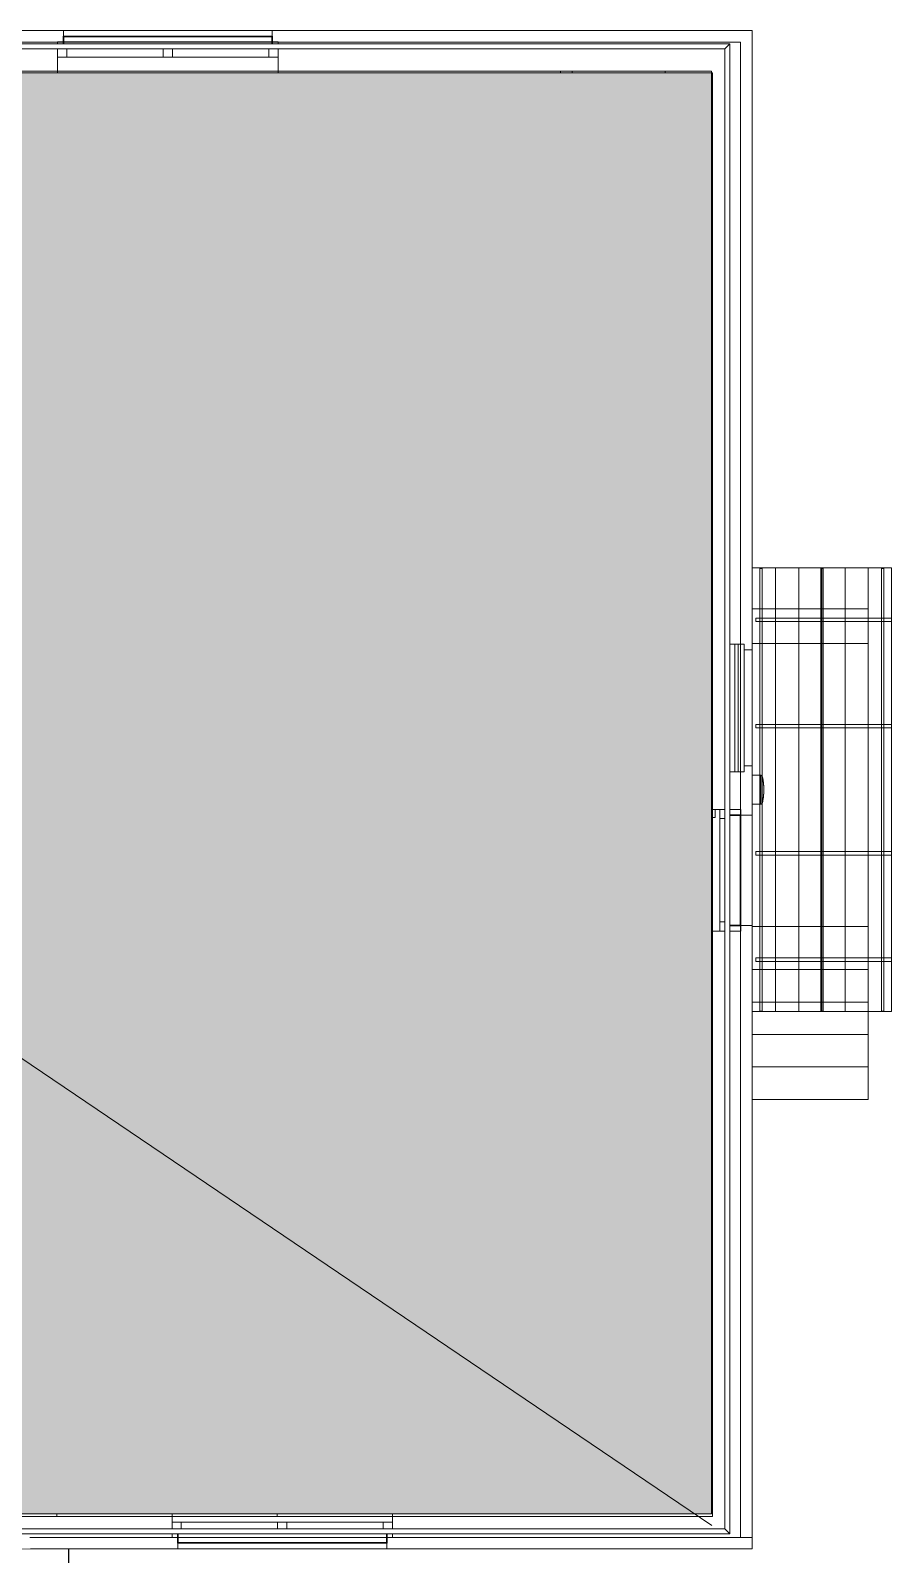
# Model space of a CAD drawing. Header units: millimetres. Extents: x 46521 to 262603, y -45352 to 20466.
# Drawn here: x 78189 to 85608, y -5275 to 7864 of the extents above; entities that cross this region are included whole.
import ezdxf

# ---------------------------------------------------------------- set-up
doc = ezdxf.new("R2010")
doc.units = ezdxf.units.MM
for name, color, linetype, lineweight in [('A-DETL-GENF', 92, 'Continuous', 13), ('A-DETL-THIN', 151, 'Continuous', 13), ('A-FLOR', 192, 'Continuous', 13), ('A-GENM', 13, 'Continuous', 13), ('A-GLAZ', 151, 'Continuous', 13), ('A-GLAZ-SILL', 1, 'Continuous', 13), ('A-ROOF', 132, 'Continuous', 13), ('A-ROOF-OTLN', 132, 'Continuous', 13), ('A-WALL', 113, 'Continuous', 13), ('E-LITE-EQPM', 33, 'Continuous', 13), ('M-EQPM', 50, 'Continuous', 13), ('Q-SPCQ', 91, 'Continuous', 13), ('S-COLS', 52, 'Continuous', 13)]:
    doc.layers.add(name, color=color, linetype=linetype, lineweight=lineweight)

# ---------------------------------------------------------------- blocks, each defined once
blk = doc.blocks.new('OKNO_2k_ - OKNO_2k_1900x1400-V3-STŘECHA NÁVRH B')
at = {"layer": 'A-GLAZ', "color": 254}
for p, q in [((-950, 126), (950, 126)), ((-900, 126), (-950, 126)), ((-950, 125), (-950, 126)), ((-950, 126), (-950, 125)), ((-950, 110), (-950, 125)), ((-950, 125), (-950, 110)), ((-950, 68), (-950, -5)), ((-950, -5), (-950, 68)), ((-900, 126), (-900, 125)), ((-900, 125), (-900, 126)), ((900, 126), (-900, 126)), ((900, 126), (-900, 126)), ((-900, 125), (-900, 110)), ((-900, 110), (-900, 125)), ((-870, -5), (-870, 68)), ((-870, 68), (-870, -5)), ((-40, -5), (-40, 68)), ((40, 68), (40, -5)), ((870, -5), (870, 68)), ((870, -5), (870, 68)), ((950, 126), (900, 126)), ((900, 125), (900, 126)), ((900, 125), (900, 126)), ((900, 110), (900, 125)), ((900, 110), (900, 125)), ((950, 126), (950, 125)), ((950, 126), (950, 125)), ((950, 125), (950, 110)), ((950, 125), (950, 110)), ((950, 68), (950, -5)), ((950, 68), (950, -5)), ((950, -5), (-950, -5)), ((-40, -5), (-870, -5)), ((-870, -5), (870, -5)), ((40, -5), (-40, -5)), ((870, -5), (40, -5))]:
    blk.add_line(p, q, dxfattribs=at)
at = {"layer": 'A-GLAZ', "color": 10}
for p, q in [((900, 126), (-900, 126)), ((-40, -5), (-40, 68)), ((40, 68), (40, -5)), ((-870, -5), (-950, -5)), ((-40, -5), (-870, -5)), ((40, -5), (-40, -5)), ((40, -5), (-40, -5)), ((40, -5), (-40, -5)), ((870, -5), (40, -5)), ((950, -5), (870, -5))]:
    blk.add_line(p, q, dxfattribs=at)
blk = doc.blocks.new('DPS_svetlo_1 - DPS_svetlo_1-1341059-STŘECHA NÁVRH B')
at = {"layer": 'E-LITE-EQPM', "color": 254}
for p, q in [((-161, 125), (-161, 115)), ((-156, 125), (-161, 125)), ((-161, 125), (-155, 125)), ((-161, 115), (-161, 50)), ((-161, 50), (89, 50)), ((-161, 50), (89, 50)), ((-152, 125), (-156, 125)), ((-155, 125), (-152, 125)), ((-141, 125), (-152, 125)), ((-152, 125), (-141, 125)), ((-133, 125), (-141, 125)), ((-141, 125), (-133, 125)), ((-116, 125), (-133, 125)), ((-133, 125), (-116, 125)), ((-105, 125), (-116, 125)), ((-116, 125), (-105, 125)), ((-83, 125), (-105, 125)), ((-105, 125), (-83, 125)), ((-72, 125), (-83, 125)), ((-83, 125), (-72, 125)), ((0, 125), (-72, 125)), ((-72, 125), (-36, 125)), ((-36, 125), (-1, 125)), ((-1, 125), (10, 125)), ((10, 125), (0, 125)), ((33, 125), (10, 125)), ((10, 125), (32, 125)), ((32, 125), (43, 125)), ((43, 125), (33, 125)), ((60, 125), (43, 125)), ((43, 125), (60, 125)), ((68, 125), (60, 125)), ((60, 125), (68, 125)), ((80, 125), (68, 125)), ((68, 125), (80, 125)), ((83, 125), (80, 125)), ((80, 125), (83, 125)), ((89, 125), (83, 125)), ((83, 125), (89, 125)), ((89, 115), (89, 125)), ((89, 50), (89, 115))]:
    blk.add_line(p, q, dxfattribs=at)
at = {"layer": 'E-LITE-EQPM', "color": 10}
for p, q in [((-36, 125), (-161, 125)), ((-161, 125), (89, 125)), ((-36, 125), (-161, 125)), ((-161, 125), (-36, 125)), ((52, 125), (-36, 125)), ((89, 125), (-36, 125)), ((-36, 125), (89, 125)), ((89, 125), (52, 125))]:
    blk.add_line(p, q, dxfattribs=at)
at = {"layer": 'E-LITE-EQPM', "color": 254}
for points, knots in [([(-161, 125), (-161, 126), (-161, 128), (-159, 131), (-156, 133), (-154, 134), (-152, 135), (-152, 135)], [0, 0, 0, 0, 0.025, 0.05, 0.075, 0.1, 0.1101766, 0.1101766, 0.1101766, 0.1101766]), ([(-152, 135), (-152, 135), (-154, 134), (-156, 133), (-159, 131), (-161, 128), (-161, 126), (-161, 125)], [0.8898234, 0.8898234, 0.8898234, 0.8898234, 0.9, 0.925, 0.95, 0.975, 1, 1, 1, 1]), ([(-152, 135), (-151, 135), (-150, 136), (-147, 137), (-144, 138), (-141, 139), (-138, 140), (-135, 141), (-131, 142), (-127, 142), (-122, 143), (-115, 144), (-109, 145), (-100, 146), (-91, 147), (-83, 148), (-79, 148), (-76, 148), (-75, 148)], [0.1101766, 0.1101766, 0.1101766, 0.1101766, 0.125, 0.15, 0.175, 0.2, 0.225, 0.25, 0.275, 0.3, 0.35, 0.4, 0.45, 0.5, 0.6, 0.65, 0.675, 0.7, 0.7, 0.7, 0.7]), ([(-75, 148), (-76, 148), (-79, 148), (-83, 148), (-91, 147), (-100, 146), (-109, 145), (-115, 144), (-122, 143), (-127, 142), (-131, 142), (-135, 141), (-138, 140), (-141, 139), (-144, 138), (-147, 137), (-150, 136), (-151, 135), (-152, 135)], [0.3, 0.3, 0.3, 0.3, 0.325, 0.35, 0.4, 0.5, 0.55, 0.6, 0.65, 0.7, 0.725, 0.75, 0.775, 0.8, 0.825, 0.85, 0.875, 0.8898234, 0.8898234, 0.8898234, 0.8898234]), ([(-75, 148), (-74, 149), (-72, 149), (-69, 149), (-68, 149), (-67, 149)], [0.7, 0.7, 0.7, 0.7, 0.725, 0.75, 0.76632563, 0.76632563, 0.76632563, 0.76632563]), ([(-67, 149), (-68, 149), (-69, 149), (-72, 149), (-74, 149), (-75, 148)], [0.23367437, 0.23367437, 0.23367437, 0.23367437, 0.25, 0.275, 0.3, 0.3, 0.3, 0.3]), ([(-67, 149), (-67, 149), (-65, 149), (-63, 149), (-59, 149), (-54, 150), (-48, 150), (-42, 150), (-38, 150), (-36, 150)], [0.7663256, 0.7663256, 0.7663256, 0.7663256, 0.775, 0.8, 0.825, 0.85, 0.9, 0.95, 1, 1, 1, 1]), ([(-36, 150), (-38, 150), (-42, 150), (-48, 150), (-54, 150), (-59, 149), (-63, 149), (-65, 149), (-67, 149), (-67, 149)], [0, 0, 0, 0, 0.05, 0.1, 0.15, 0.175, 0.2, 0.225, 0.2336744, 0.2336744, 0.2336744, 0.2336744]), ([(-24, 150), (-22, 150), (-19, 150), (-17, 150), (-17, 150)], [0.10314636, 0.10314636, 0.10314636, 0.10314636, 0.15, 0.15119351, 0.15119351, 0.15119351, 0.15119351]), ([(-17, 150), (-17, 150), (-19, 150), (-22, 150), (-24, 150)], [0.84880649, 0.84880649, 0.84880649, 0.84880649, 0.85, 0.89685364, 0.89685364, 0.89685364, 0.89685364]), ([(-17, 150), (-16, 149), (-14, 149), (-11, 149), (-10, 149)], [0.15119351, 0.15119351, 0.15119351, 0.15119351, 0.175, 0.2, 0.2, 0.2, 0.2]), ([(-10, 149), (-11, 149), (-14, 149), (-16, 149), (-17, 150)], [0.8, 0.8, 0.8, 0.8, 0.825, 0.84880649, 0.84880649, 0.84880649, 0.84880649]), ([(-10, 149), (-9, 149), (-7, 149), (-4, 149), (-1, 149), (3, 148), (6, 148), (8, 148), (9, 148)], [0.2027533, 0.2027533, 0.2027533, 0.2027533, 0.225, 0.25, 0.275, 0.3, 0.325, 0.3447699, 0.3447699, 0.3447699, 0.3447699]), ([(9, 148), (8, 148), (6, 148), (3, 148), (-1, 149), (-4, 149), (-7, 149), (-9, 149), (-10, 149)], [0.6552301, 0.6552301, 0.6552301, 0.6552301, 0.675, 0.7, 0.725, 0.75, 0.775, 0.7972467, 0.7972467, 0.7972467, 0.7972467]), ([(9, 148), (9, 148), (11, 148), (14, 148), (16, 147)], [0.34476987, 0.34476987, 0.34476987, 0.34476987, 0.35, 0.4, 0.4, 0.4, 0.4]), ([(16, 147), (14, 148), (11, 148), (9, 148), (9, 148)], [0.6, 0.6, 0.6, 0.6, 0.65, 0.65523013, 0.65523013, 0.65523013, 0.65523013]), ([(16, 147), (20, 147), (27, 146), (36, 145), (43, 144), (49, 143), (54, 142), (59, 142), (62, 141), (65, 140), (68, 139), (71, 138), (74, 137), (77, 136), (79, 135), (79, 135)], [0.4, 0.4, 0.4, 0.4, 0.5, 0.55, 0.6, 0.65, 0.7, 0.725, 0.75, 0.775, 0.8, 0.825, 0.85, 0.875, 0.8898234, 0.8898234, 0.8898234, 0.8898234]), ([(79, 135), (79, 135), (77, 136), (74, 137), (71, 138), (68, 139), (65, 140), (62, 141), (59, 142), (54, 142), (49, 143), (43, 144), (36, 145), (27, 146), (20, 147), (16, 147)], [0.1101766, 0.1101766, 0.1101766, 0.1101766, 0.125, 0.15, 0.175, 0.2, 0.225, 0.25, 0.275, 0.3, 0.35, 0.4, 0.45, 0.5, 0.6, 0.6, 0.6, 0.6]), ([(79, 135), (80, 135), (81, 134), (84, 133), (86, 131), (88, 128), (89, 126), (89, 125)], [0.8898234, 0.8898234, 0.8898234, 0.8898234, 0.9, 0.925, 0.95, 0.975, 1, 1, 1, 1]), ([(89, 125), (89, 126), (88, 128), (86, 131), (84, 133), (81, 134), (80, 135), (79, 135)], [0, 0, 0, 0, 0.025, 0.05, 0.075, 0.1, 0.1101766, 0.1101766, 0.1101766, 0.1101766])]:
    blk.add_open_spline(points, degree=3, knots=knots, dxfattribs=at)
for points in [[(-36, 150), (-35, 150), (-31, 150), (-27, 150), (-24, 150)], [(-24, 150), (-27, 150), (-31, 150), (-35, 150), (-36, 150)]]:
    blk.add_open_spline(points, degree=3, dxfattribs=at)
blk = doc.blocks.new('OKNO_2k_ - OKNO_2k_1900x1400-V44-STŘECHA NÁVRH B')
at = {"layer": 'A-GLAZ', "color": 254}
for p, q in [((-950, 126), (950, 126)), ((-900, 126), (-950, 126)), ((-950, 125), (-950, 126)), ((-950, 126), (-950, 125)), ((-950, 95), (-950, 125)), ((-950, 125), (-950, 95)), ((-950, 53), (-950, -5)), ((-950, -5), (-950, 53)), ((-900, 126), (-900, 125)), ((-900, 125), (-900, 126)), ((900, 126), (-900, 126)), ((900, 126), (-900, 126)), ((-900, 125), (-900, 95)), ((-900, 95), (-900, 125)), ((-870, -5), (-870, 53)), ((-870, 53), (-870, -5)), ((-40, -5), (-40, 53)), ((40, 53), (40, -5)), ((870, -5), (870, 53)), ((870, -5), (870, 53)), ((950, 126), (900, 126)), ((900, 125), (900, 126)), ((900, 125), (900, 126)), ((900, 95), (900, 125)), ((900, 95), (900, 125)), ((950, 126), (950, 125)), ((950, 126), (950, 125)), ((950, 125), (950, 95)), ((950, 125), (950, 95)), ((950, 53), (950, -5)), ((950, 53), (950, -5)), ((950, -5), (-950, -5)), ((-40, -5), (-870, -5)), ((-870, -5), (870, -5)), ((40, -5), (-40, -5)), ((870, -5), (40, -5))]:
    blk.add_line(p, q, dxfattribs=at)
at = {"layer": 'A-GLAZ', "color": 10}
for p, q in [((900, 126), (-900, 126)), ((-40, -5), (-40, 53)), ((40, 53), (40, -5)), ((-870, -5), (-950, -5)), ((-40, -5), (-870, -5)), ((40, -5), (-40, -5)), ((40, -5), (-40, -5)), ((40, -5), (-40, -5)), ((870, -5), (40, -5)), ((950, -5), (870, -5))]:
    blk.add_line(p, q, dxfattribs=at)
blk = doc.blocks.new('parapet s nosem_vnitní - parapet s nosem_vnitní-V45-STŘECHA NÁVRH B')
at = {"layer": 'A-GENM', "color": 254}
for p, q in [((-950, -50), (-950, 0)), ((-950, 0), (-950, -50)), ((-950, 0), (-870, 0)), ((870, 0), (950, 0)), ((950, -50), (950, 0)), ((950, 0), (950, -50)), ((-950, -72), (-950, -50))]:
    blk.add_line(p, q, dxfattribs=at)
at = {"layer": 'A-GENM', "color": 10}
for p, q in [((-950, 0), (-870, 0)), ((-870, 0), (-40, 0)), ((-870, 0), (-40, 0)), ((-40, 0), (40, 0)), ((-40, 0), (40, 0)), ((40, 0), (870, 0)), ((40, 0), (870, 0)), ((870, 0), (950, 0)), ((-950, -50), (-950, -72)), ((950, -72), (950, -50)), ((950, -50), (950, -72))]:
    blk.add_line(p, q, dxfattribs=at)
blk = doc.blocks.new('parapet_ext - parapet_ext-V46-STŘECHA NÁVRH B')
at = {"layer": 'Q-SPCQ'}
h = blk.add_hatch(dxfattribs=at)
h.set_pattern_fill('FP_24', color=11, style=0, pattern_type=2)
h.set_pattern_definition([(225, (80358.37, -5076.64), (176.7767, -176.7767), [])])
h.paths.add_polyline_path([(-900, 50), (-900, 50), (-742, 50)])
at = {"layer": 'Q-SPCQ', "color": 241, "lineweight": 25}
for p, q in [((-900, 51), (-900, 100)), ((-900, 100), (900, 100)), ((900, 100), (900, 51))]:
    blk.add_line(p, q, dxfattribs=at)
at = {"layer": 'Q-SPCQ', "color": 31, "lineweight": 25}
for p, q in [((-900, 100), (-900, 98)), ((-900, 100), (900, 100)), ((-900, 98), (-900, 51)), ((900, 98), (-900, 98)), ((-900, 98), (900, 98)), ((-900, 51), (-900, 50)), ((-900, 50), (-900, 51)), ((-900, 50), (-900, 20)), ((-900, 20), (-900, 50)), ((900, 98), (900, 100)), ((900, 51), (900, 98)), ((900, 51), (900, 50)), ((900, 50), (900, 51)), ((900, 50), (900, 20)), ((900, 20), (900, 50))]:
    blk.add_line(p, q, dxfattribs=at)
blk = doc.blocks.new('OKNO_1k - OKNO_1k_900x550-2034296-STŘECHA NÁVRH B')
at = {"layer": 'A-GLAZ', "color": 254}
for p, q in [((-525, 126), (525, 126)), ((-475, 126), (-525, 126)), ((-525, 31), (-525, 126)), ((-525, 126), (-525, 31)), ((-475, 126), (-475, 31)), ((-475, 125), (-475, 126)), ((475, 126), (-475, 126)), ((475, 126), (-475, 126)), ((-475, 31), (-475, 125)), ((525, 126), (475, 126)), ((475, 125), (475, 126)), ((475, 31), (475, 126)), ((475, 31), (475, 125)), ((525, 126), (525, 31)), ((525, 126), (525, 31)), ((-525, -11), (-525, -55)), ((-525, -55), (-525, -11)), ((525, -55), (-525, -55)), ((-445, -55), (-445, -11)), ((-445, -11), (-445, -55)), ((445, -55), (-445, -55)), ((-445, -55), (445, -55)), ((445, -55), (445, -11)), ((445, -55), (445, -11)), ((525, -11), (525, -55)), ((525, -11), (525, -55))]:
    blk.add_line(p, q, dxfattribs=at)
at = {"layer": 'A-GLAZ', "color": 10}
for p, q in [((475, 126), (-475, 126)), ((-445, -55), (-525, -55)), ((445, -55), (-445, -55)), ((525, -55), (445, -55))]:
    blk.add_line(p, q, dxfattribs=at)
blk = doc.blocks.new('parapet s nosem_vnitní - parapet s nosem_vnitní-1688577-STŘECHA NÁVRH B')
at = {"layer": 'A-GENM', "color": 254}
for p, q in [((-525, -40), (-525, 0)), ((-525, 0), (-525, -40)), ((-525, 0), (-445, 0)), ((445, 0), (525, 0)), ((525, -64), (525, 0)), ((525, 0), (525, -64)), ((-525, -64), (-525, -40)), ((525, -64), (525, -70))]:
    blk.add_line(p, q, dxfattribs=at)
at = {"layer": 'A-GENM', "color": 10}
for p, q in [((-525, 0), (-445, 0)), ((-445, 0), (445, 0)), ((-445, 0), (445, 0)), ((445, 0), (525, 0)), ((-525, -40), (-525, -64)), ((-525, -70), (-525, -64)), ((-525, -64), (-525, -70)), ((525, -70), (525, -64))]:
    blk.add_line(p, q, dxfattribs=at)
blk = doc.blocks.new('parapet_ext - parapet_ext-1802129-STŘECHA NÁVRH B')
at = {"layer": 'Q-SPCQ', "color": 31, "lineweight": 25}
for p, q in [((-475, 6), (-475, 100)), ((-475, 100), (475, 100)), ((-475, 98), (-475, 6)), ((475, 98), (-475, 98)), ((475, 100), (475, 6)), ((475, 6), (475, 98))]:
    blk.add_line(p, q, dxfattribs=at)
at = {"layer": 'Q-SPCQ', "color": 7, "lineweight": 25}
for p, q in [((-475, 100), (-475, 98)), ((-475, 100), (475, 100)), ((-475, 98), (475, 98)), ((475, 98), (475, 100))]:
    blk.add_line(p, q, dxfattribs=at)
blk = doc.blocks.new('parapet s nosem_vnitní - parapet s nosem_vnitní-V60-STŘECHA NÁVRH B')
at = {"layer": 'A-GENM', "color": 254}
for p, q in [((-950, -120), (-950, 0)), ((-950, 0), (-950, -120)), ((-950, 0), (-870, 0)), ((870, 0), (950, 0)), ((950, -120), (950, 0)), ((950, 0), (950, -120)), ((-950, -135), (-950, -120)), ((-950, -120), (-950, -135)), ((950, -135), (950, -120)), ((950, -120), (950, -135))]:
    blk.add_line(p, q, dxfattribs=at)
at = {"layer": 'A-GENM', "color": 10}
for p, q in [((-950, 0), (-870, 0)), ((-870, 0), (-40, 0)), ((-870, 0), (-40, 0)), ((-40, 0), (40, 0)), ((-40, 0), (40, 0)), ((40, 0), (870, 0)), ((40, 0), (870, 0)), ((870, 0), (950, 0))]:
    blk.add_line(p, q, dxfattribs=at)
blk = doc.blocks.new('parapet_ext - parapet_ext-V61-STŘECHA NÁVRH B')
at = {"layer": 'Q-SPCQ', "color": 241, "lineweight": 25}
for p, q in [((-900, 51), (-900, 100)), ((-900, 100), (900, 100)), ((900, 100), (900, 51))]:
    blk.add_line(p, q, dxfattribs=at)
at = {"layer": 'Q-SPCQ', "color": 31, "lineweight": 25}
for p, q in [((-900, 100), (-900, 98)), ((-900, 100), (900, 100)), ((-900, 98), (-900, 51)), ((900, 98), (-900, 98)), ((-900, 98), (900, 98)), ((-900, 51), (-900, 50)), ((-900, 50), (-900, 51)), ((-900, 50), (-900, 35)), ((-900, 35), (-900, 50)), ((900, 98), (900, 100)), ((900, 51), (900, 98)), ((900, 51), (900, 50)), ((900, 50), (900, 51)), ((900, 50), (900, 35)), ((900, 35), (900, 50))]:
    blk.add_line(p, q, dxfattribs=at)
blk = doc.blocks.new('FP_67-STŘECHA NÁVRH B')
at = {"layer": 'M-EQPM', "color": 8}
for p, q in [((-1724, -200), (-1913, -200)), ((-1535, -200), (-1724, -200)), ((-1345, -200), (-1535, -200)), ((-1154, -200), (-1345, -200)), ((-963, -200), (-1154, -200)), ((-771, -200), (-963, -200)), ((-578, -200), (-771, -200)), ((-386, -200), (-578, -200)), ((-193, -200), (-386, -200)), ((0, -200), (-193, -200)), ((193, -200), (0, -200)), ((386, -200), (193, -200)), ((578, -200), (386, -200)), ((771, -200), (578, -200)), ((963, -200), (771, -200)), ((1154, -200), (963, -200)), ((1345, -200), (1154, -200)), ((1535, -200), (1345, -200)), ((1724, -200), (1535, -200)), ((1913, -200), (1724, -200)), ((-1724, -400), (-1913, -400)), ((-1535, -400), (-1724, -400)), ((-1345, -400), (-1535, -400)), ((-1154, -400), (-1345, -400)), ((-963, -400), (-1154, -400)), ((-771, -400), (-963, -400)), ((-578, -400), (-771, -400)), ((-386, -400), (-578, -400)), ((-193, -400), (-386, -400)), ((0, -400), (-193, -400)), ((193, -400), (0, -400)), ((386, -400), (193, -400)), ((578, -400), (386, -400)), ((771, -400), (578, -400)), ((963, -400), (771, -400)), ((1154, -400), (963, -400)), ((1345, -400), (1154, -400)), ((1535, -400), (1345, -400)), ((1724, -400), (1535, -400)), ((1913, -400), (1724, -400)), ((-1724, -600), (-1913, -600)), ((-1535, -600), (-1724, -600)), ((-1345, -600), (-1535, -600)), ((-1154, -600), (-1345, -600)), ((-963, -600), (-1154, -600)), ((-771, -600), (-963, -600)), ((-578, -600), (-771, -600)), ((-386, -600), (-578, -600)), ((-193, -600), (-386, -600)), ((0, -600), (-193, -600)), ((193, -600), (0, -600)), ((386, -600), (193, -600)), ((578, -600), (386, -600)), ((771, -600), (578, -600)), ((963, -600), (771, -600)), ((1154, -600), (963, -600)), ((1345, -600), (1154, -600)), ((1535, -600), (1345, -600)), ((1724, -600), (1535, -600)), ((1913, -600), (1724, -600)), ((-1724, -800), (-1913, -800)), ((-1535, -800), (-1724, -800)), ((-1345, -800), (-1535, -800)), ((-1154, -800), (-1345, -800)), ((-963, -800), (-1154, -800)), ((-771, -800), (-963, -800)), ((-578, -800), (-771, -800)), ((-386, -800), (-578, -800)), ((-193, -800), (-386, -800)), ((0, -800), (-193, -800)), ((193, -800), (0, -800)), ((386, -800), (193, -800)), ((578, -800), (386, -800)), ((771, -800), (578, -800)), ((963, -800), (771, -800)), ((1154, -800), (963, -800)), ((1345, -800), (1154, -800)), ((1535, -800), (1345, -800)), ((1724, -800), (1535, -800)), ((1913, -800), (1724, -800)), ((-1724, -1000), (-1913, -1000)), ((-1535, -1000), (-1724, -1000)), ((-1345, -1000), (-1535, -1000)), ((-1154, -1000), (-1345, -1000)), ((-963, -1000), (-1154, -1000)), ((-771, -1000), (-963, -1000)), ((-578, -1000), (-771, -1000)), ((-386, -1000), (-578, -1000)), ((-193, -1000), (-386, -1000)), ((0, -1000), (-193, -1000)), ((193, -1000), (0, -1000)), ((386, -1000), (193, -1000)), ((578, -1000), (386, -1000)), ((771, -1000), (578, -1000)), ((963, -1000), (771, -1000)), ((1154, -1000), (963, -1000)), ((1345, -1000), (1154, -1000)), ((1535, -1000), (1345, -1000)), ((1724, -1000), (1535, -1000)), ((1913, -1000), (1724, -1000))]:
    blk.add_line(p, q, dxfattribs=at)
blk = doc.blocks.new('DPS_stříška_postranní_vstup - DPS_stříška_postranní_vstup-1594410-STŘECHA NÁVRH B')
at = {"layer": 'M-EQPM', "color": 254}
for p, q in [((-1281, 0), (-1913, 0)), ((-1912, 0), (-1913, 0)), ((-1912, 0), (-1598, 0)), ((-1912, 0), (-1912, -1200)), ((-1598, 0), (-1281, 0)), ((-963, 0), (-1281, 0)), ((-1281, 0), (-963, 0)), ((-643, 0), (-963, 0)), ((-962, 0), (-643, 0)), ((-322, 0), (-643, 0)), ((-642, 0), (-322, 0)), ((0, 0), (-322, 0)), ((-321, 0), (0, 0)), ((322, 0), (0, 0)), ((0, 0), (321, 0)), ((643, 0), (322, 0)), ((322, 0), (642, 0)), ((963, 0), (643, 0)), ((643, 0), (962, 0)), ((1281, 0), (963, 0)), ((963, 0), (1281, 0)), ((1598, 0), (1281, 0)), ((1281, 0), (1598, 0)), ((1913, 0), (1598, 0)), ((1598, 0), (1912, 0)), ((1913, 0), (1912, 0)), ((1912, 0), (1912, -1200)), ((-1912, -85), (-1912, -65)), ((-1912, -65), (-1908, -65)), ((-1598, -65), (-1912, -65)), ((-1908, -85), (-1912, -85)), ((-1598, -85), (-1912, -85)), ((-1908, -65), (-1908, -75)), ((-1908, -65), (-1598, -65)), ((-1908, -75), (-1908, -85)), ((-1598, -85), (-1908, -85)), ((-1598, -65), (-1480, -65)), ((-1281, -65), (-1598, -65)), ((-1281, -85), (-1598, -85)), ((-1480, -85), (-1598, -85)), ((-1450, -30), (-1480, -30)), ((-1480, -30), (-1450, -30)), ((-1480, -30), (-1480, -65)), ((-1480, -30), (-1480, -65)), ((-1480, -65), (-1450, -65)), ((-1480, -65), (-1480, -85)), ((-1480, -65), (-1480, -85)), ((-1450, -85), (-1480, -85)), ((-1480, -85), (-1480, -590)), ((-1480, -85), (-1480, -590)), ((-1450, -65), (-1450, -30)), ((-1450, -30), (-1450, -65)), ((-1450, -65), (-1281, -65)), ((-1450, -85), (-1450, -65)), ((-1450, -65), (-1450, -85)), ((-1281, -85), (-1450, -85)), ((-1450, -590), (-1450, -85)), ((-1450, -85), (-1450, -590)), ((-1281, -65), (-963, -65)), ((-963, -65), (-1281, -65)), ((-963, -85), (-1281, -85)), ((-963, -85), (-1281, -85)), ((-962, -65), (-643, -65)), ((-643, -65), (-962, -65)), ((-643, -85), (-962, -85)), ((-643, -85), (-962, -85)), ((-642, -65), (-563, -65)), ((-322, -65), (-642, -65)), ((-322, -85), (-642, -85)), ((-563, -85), (-642, -85)), ((-533, -30), (-563, -30)), ((-563, -30), (-533, -30)), ((-563, -30), (-563, -65)), ((-563, -30), (-563, -65)), ((-563, -65), (-533, -65)), ((-563, -65), (-563, -85)), ((-563, -65), (-563, -85)), ((-533, -85), (-563, -85)), ((-563, -85), (-563, -590)), ((-563, -85), (-563, -590)), ((-533, -65), (-533, -30)), ((-533, -30), (-533, -65)), ((-533, -65), (-322, -65)), ((-533, -85), (-533, -65)), ((-533, -65), (-533, -85)), ((-322, -85), (-533, -85)), ((-533, -590), (-533, -85)), ((-533, -85), (-533, -590)), ((-321, -65), (321, -65)), ((321, -65), (-321, -65)), ((321, -85), (-321, -85)), ((321, -85), (-321, -85)), ((322, -65), (533, -65)), ((642, -65), (322, -65)), ((642, -85), (322, -85)), ((533, -85), (322, -85)), ((533, -30), (563, -30)), ((563, -30), (533, -30)), ((533, -65), (533, -30)), ((533, -30), (533, -65)), ((533, -65), (563, -65)), ((533, -85), (533, -65)), ((533, -65), (533, -85)), ((563, -85), (533, -85)), ((533, -590), (533, -85)), ((533, -85), (533, -590)), ((563, -65), (563, -30)), ((563, -65), (563, -30)), ((563, -65), (642, -65)), ((563, -85), (563, -65)), ((563, -85), (563, -65)), ((642, -85), (563, -85)), ((563, -590), (563, -85)), ((563, -590), (563, -85)), ((643, -65), (962, -65)), ((962, -65), (643, -65)), ((962, -85), (643, -85)), ((962, -85), (643, -85)), ((963, -65), (1281, -65)), ((1281, -65), (963, -65)), ((1281, -85), (963, -85)), ((1281, -85), (963, -85)), ((1281, -65), (1450, -65)), ((1598, -65), (1281, -65)), ((1598, -85), (1281, -85)), ((1450, -85), (1281, -85)), ((1450, -30), (1480, -30)), ((1480, -30), (1450, -30)), ((1450, -65), (1450, -30)), ((1450, -30), (1450, -65)), ((1450, -65), (1480, -65)), ((1450, -85), (1450, -65)), ((1450, -65), (1450, -85)), ((1480, -85), (1450, -85)), ((1450, -590), (1450, -85)), ((1450, -85), (1450, -590)), ((1480, -65), (1480, -30)), ((1480, -65), (1480, -30)), ((1480, -65), (1598, -65)), ((1480, -85), (1480, -65)), ((1480, -85), (1480, -65)), ((1598, -85), (1480, -85)), ((1480, -590), (1480, -85)), ((1480, -590), (1480, -85)), ((1598, -65), (1908, -65)), ((1912, -65), (1598, -65)), ((1912, -85), (1598, -85)), ((1908, -85), (1598, -85)), ((1908, -65), (1912, -65)), ((1908, -75), (1908, -65)), ((1908, -85), (1908, -75)), ((1912, -85), (1908, -85)), ((1912, -65), (1912, -85)), ((-1912, -610), (-1912, -590)), ((-1912, -590), (-1908, -590)), ((-1598, -590), (-1912, -590)), ((-1908, -610), (-1912, -610)), ((-1598, -610), (-1912, -610)), ((-1908, -590), (-1908, -600)), ((-1908, -590), (-1598, -590)), ((-1908, -600), (-1908, -610)), ((-1598, -610), (-1908, -610)), ((-1598, -590), (-1480, -590)), ((-1281, -590), (-1598, -590)), ((-1281, -610), (-1598, -610)), ((-1480, -610), (-1598, -610)), ((-1480, -590), (-1450, -590)), ((-1480, -590), (-1480, -610)), ((-1480, -590), (-1480, -610)), ((-1450, -610), (-1480, -610)), ((-1480, -610), (-1480, -1115)), ((-1480, -610), (-1480, -1115)), ((-1450, -590), (-1281, -590)), ((-1450, -610), (-1450, -590)), ((-1450, -590), (-1450, -610)), ((-1281, -610), (-1450, -610)), ((-1450, -1115), (-1450, -610)), ((-1450, -610), (-1450, -1115)), ((-1281, -590), (-963, -590)), ((-963, -590), (-1281, -590)), ((-963, -610), (-1281, -610)), ((-963, -610), (-1281, -610)), ((-962, -590), (-643, -590)), ((-643, -590), (-962, -590)), ((-643, -610), (-962, -610)), ((-643, -610), (-962, -610)), ((-642, -590), (-563, -590)), ((-322, -590), (-642, -590)), ((-322, -610), (-642, -610)), ((-563, -610), (-642, -610)), ((-563, -590), (-533, -590)), ((-563, -590), (-563, -610)), ((-563, -590), (-563, -610)), ((-533, -610), (-563, -610)), ((-563, -610), (-563, -1115)), ((-563, -610), (-563, -1115)), ((-533, -590), (-322, -590)), ((-533, -610), (-533, -590)), ((-533, -590), (-533, -610)), ((-322, -610), (-533, -610)), ((-533, -1115), (-533, -610)), ((-533, -610), (-533, -1115)), ((-321, -590), (0, -590)), ((-321, -590), (-321, -590)), ((321, -590), (-321, -590)), ((321, -610), (-321, -610)), ((321, -610), (-321, -610)), ((0, -590), (321, -590)), ((322, -590), (533, -590)), ((642, -590), (322, -590)), ((642, -610), (322, -610)), ((533, -610), (322, -610)), ((533, -590), (563, -590)), ((533, -610), (533, -590)), ((533, -590), (533, -610)), ((563, -610), (533, -610)), ((533, -1115), (533, -610)), ((533, -610), (533, -1115)), ((563, -590), (641, -590)), ((563, -610), (563, -590)), ((563, -610), (563, -590)), ((642, -610), (563, -610)), ((563, -1115), (563, -610)), ((563, -1115), (563, -610)), ((642, -590), (641, -590)), ((643, -590), (960, -590)), ((962, -590), (643, -590)), ((962, -610), (643, -610)), ((962, -610), (643, -610)), ((962, -590), (960, -590)), ((963, -590), (1278, -590)), ((1281, -590), (963, -590)), ((1281, -610), (963, -610)), ((1281, -610), (963, -610)), ((1281, -590), (1278, -590)), ((1281, -590), (1450, -590)), ((1598, -590), (1281, -590)), ((1598, -610), (1281, -610)), ((1450, -610), (1281, -610)), ((1450, -590), (1480, -590)), ((1450, -610), (1450, -590)), ((1450, -590), (1450, -610)), ((1480, -610), (1450, -610)), ((1450, -1115), (1450, -610)), ((1450, -610), (1450, -1115)), ((1480, -590), (1594, -590)), ((1480, -610), (1480, -590)), ((1480, -610), (1480, -590)), ((1598, -610), (1480, -610)), ((1480, -1115), (1480, -610)), ((1480, -1115), (1480, -610)), ((1598, -590), (1594, -590)), ((1598, -590), (1908, -590)), ((1912, -590), (1598, -590)), ((1912, -610), (1598, -610)), ((1908, -610), (1598, -610)), ((1908, -590), (1912, -590)), ((1908, -600), (1908, -590)), ((1908, -610), (1908, -600)), ((1912, -610), (1908, -610)), ((1912, -590), (1912, -610)), ((-1912, -1135), (-1912, -1115)), ((-1912, -1115), (-1908, -1115)), ((-1598, -1115), (-1912, -1115)), ((-1908, -1135), (-1912, -1135)), ((-1598, -1135), (-1912, -1135)), ((-1908, -1115), (-1908, -1125)), ((-1908, -1115), (-1598, -1115)), ((-1908, -1125), (-1908, -1135)), ((-1598, -1135), (-1908, -1135)), ((-1598, -1115), (-1480, -1115)), ((-1281, -1115), (-1598, -1115)), ((-1281, -1135), (-1598, -1135)), ((-1480, -1135), (-1598, -1135)), ((-1480, -1115), (-1480, -1135)), ((-1480, -1115), (-1480, -1135)), ((-1480, -1115), (-1450, -1115)), ((-1480, -1135), (-1480, -1200)), ((-1480, -1135), (-1480, -1200)), ((-1450, -1135), (-1480, -1135)), ((-1450, -1135), (-1450, -1115)), ((-1450, -1115), (-1450, -1135)), ((-1450, -1115), (-1281, -1115)), ((-1450, -1200), (-1450, -1135)), ((-1450, -1135), (-1450, -1200)), ((-1281, -1135), (-1450, -1135)), ((-1281, -1115), (-963, -1115)), ((-963, -1115), (-1281, -1115)), ((-963, -1135), (-1281, -1135)), ((-963, -1135), (-1281, -1135)), ((-962, -1115), (-643, -1115)), ((-643, -1115), (-962, -1115)), ((-643, -1135), (-962, -1135)), ((-643, -1135), (-962, -1135)), ((-642, -1115), (-563, -1115)), ((-322, -1115), (-642, -1115)), ((-322, -1135), (-642, -1135)), ((-563, -1135), (-642, -1135)), ((-563, -1115), (-533, -1115)), ((-563, -1115), (-563, -1135)), ((-563, -1115), (-563, -1135)), ((-533, -1135), (-563, -1135)), ((-563, -1135), (-563, -1200)), ((-563, -1135), (-563, -1200)), ((-533, -1115), (-322, -1115)), ((-533, -1135), (-533, -1115)), ((-533, -1115), (-533, -1135)), ((-322, -1135), (-533, -1135)), ((-533, -1200), (-533, -1135)), ((-533, -1135), (-533, -1200)), ((-321, -1115), (321, -1115)), ((321, -1115), (-321, -1115)), ((321, -1135), (-321, -1135)), ((321, -1135), (-321, -1135)), ((322, -1115), (533, -1115)), ((642, -1115), (322, -1115)), ((642, -1135), (322, -1135)), ((533, -1135), (322, -1135)), ((533, -1135), (533, -1115)), ((533, -1115), (533, -1135)), ((533, -1115), (563, -1115)), ((533, -1200), (533, -1135)), ((533, -1135), (533, -1200)), ((563, -1135), (533, -1135)), ((563, -1135), (563, -1115)), ((563, -1135), (563, -1115)), ((563, -1115), (642, -1115)), ((563, -1200), (563, -1135)), ((563, -1200), (563, -1135)), ((642, -1135), (563, -1135)), ((643, -1115), (962, -1115)), ((962, -1115), (643, -1115)), ((962, -1135), (643, -1135)), ((962, -1135), (643, -1135)), ((963, -1115), (1281, -1115)), ((1281, -1115), (963, -1115)), ((1281, -1135), (963, -1135)), ((1281, -1135), (963, -1135)), ((1281, -1115), (1450, -1115)), ((1598, -1115), (1281, -1115)), ((1598, -1135), (1281, -1135)), ((1450, -1135), (1281, -1135)), ((1450, -1135), (1450, -1115)), ((1450, -1115), (1450, -1135)), ((1450, -1115), (1480, -1115)), ((1450, -1200), (1450, -1135)), ((1450, -1135), (1450, -1200)), ((1480, -1135), (1450, -1135)), ((1480, -1135), (1480, -1115)), ((1480, -1135), (1480, -1115)), ((1480, -1115), (1598, -1115)), ((1480, -1200), (1480, -1135)), ((1480, -1200), (1480, -1135)), ((1598, -1135), (1480, -1135)), ((1598, -1115), (1908, -1115)), ((1912, -1115), (1598, -1115)), ((1912, -1135), (1598, -1135)), ((1908, -1135), (1598, -1135)), ((1908, -1115), (1912, -1115)), ((1908, -1125), (1908, -1115)), ((1908, -1135), (1908, -1125)), ((1912, -1135), (1908, -1135)), ((1912, -1115), (1912, -1135)), ((-1913, -1200), (-1912, -1200)), ((-1598, -1200), (-1912, -1200)), ((-1281, -1200), (-1598, -1200)), ((-1450, -1200), (-1480, -1200)), ((-1480, -1200), (-1450, -1200)), ((-963, -1200), (-1281, -1200)), ((-643, -1200), (-962, -1200)), ((-322, -1200), (-642, -1200)), ((-533, -1200), (-563, -1200)), ((-563, -1200), (-533, -1200)), ((0, -1200), (-321, -1200)), ((321, -1200), (0, -1200)), ((642, -1200), (322, -1200)), ((533, -1200), (563, -1200)), ((563, -1200), (533, -1200)), ((962, -1200), (643, -1200)), ((1281, -1200), (963, -1200)), ((1598, -1200), (1281, -1200)), ((1450, -1200), (1480, -1200)), ((1480, -1200), (1450, -1200)), ((1912, -1200), (1598, -1200)), ((1912, -1200), (1913, -1200))]:
    blk.add_line(p, q, dxfattribs=at)
at = {"layer": 'M-EQPM', "color": 9}
for p, q in [((-1913, -1200), (-1913, 0)), ((1913, 0), (1913, -1200)), ((-1913, -1200), (1913, -1200))]:
    blk.add_line(p, q, dxfattribs=at)
blk.add_blockref('FP_67-STŘECHA NÁVRH B', (0, 0), dxfattribs=at)
blk = doc.blocks.new('OKNO_dvere vchod_1k_nadsvetlik - vstupni dvere 1000_2200-1689678-STŘECHA NÁVRH B')
at = {"layer": 'A-GLAZ'}
for p, q in [((-1040, -20), (60, -20)), ((-1040, -71), (-1040, -20)), ((-1040, -144), (-1040, -70)), ((-1040, -70), (60, -70)), ((60, -71), (-1040, -71)), ((60, -20), (60, -71)), ((60, -70), (60, -144))]:
    blk.add_line(p, q, dxfattribs=at)
at = {"layer": 'A-GLAZ-SILL'}
blk.add_line((-1040, -50), (60, -50), dxfattribs=at)

msp = doc.modelspace()

# ---------------------------------------------------------------- hatches: boundary and pattern name
at = {"layer": 'A-DETL-GENF'}
msp.add_hatch(color=9, dxfattribs=at).paths.add_polyline_path([(84058.4, -4924.4), (84058.4, 7499.3), (65699.3, 7499.3), (65699.3, -4924.4), (83746.9, -4924.4)])

# ---------------------------------------------------------------- linework, layer by layer
at = {"layer": 'A-DETL-THIN'}
for p, q in [((84058.4, 7499.3), (65699.3, 7499.3)), ((84058.4, -4924.4), (84058.4, 7499.3)), ((65599.3, 7472.1), (84060.7, -5024.4)), ((65699.3, -4924.4), (84058.4, -4924.4))]:
    msp.add_line(p, q, dxfattribs=at)
at = {"layer": 'A-FLOR'}
for p, q in [((84058.4, 7514.3), (82756.9, 7514.3)), ((84058.4, 1079.3), (84058.4, 2243.4))]:
    msp.add_line(p, q, dxfattribs=at)
at = {"layer": 'A-FLOR', "color": 10}
for p, q in [((84058.4, 7514.3), (84058.4, 2243.4)), ((84058.4, 343.4), (84058.4, -4876.6))]:
    msp.add_line(p, q, dxfattribs=at)
at = {"layer": 'A-FLOR', "color": 254}
for p in [(84408.4, 2878.5), (85408.4, 138.5)]:
    msp.add_line(p, (85408.4, 2878.5), dxfattribs=at)
at = {"layer": 'A-ROOF', "color": 254}
for p, q in [((65491.3, 7707.3), (84172.6, 7707.3)), ((84172.6, 7707.3), (84172.6, -5054.6)), ((84172.6, -5054.6), (65491.3, -5054.6))]:
    msp.add_line(p, q, dxfattribs=at)
at = {"layer": 'A-ROOF', "color": 11}
for p, q in [((78189.3, -5226.6), (71567.8, -5274.4)), ((78553.8, -16988.4), (78516.4, -5226.6))]:
    msp.add_line(p, q, dxfattribs=at)
at = {"layer": 'A-ROOF-OTLN'}
for p, q in [((84214.5, 7749.3), (65449.3, 7749.3)), ((84172.6, 7707.3), (84205.5, 7740.3)), ((84214.5, -5096.6), (84214.5, 7749.3)), ((65449.3, -5096.6), (84214.5, -5096.6)), ((84205.5, -5087.6), (84172.6, -5054.6))]:
    msp.add_line(p, q, dxfattribs=at)
for points, knots in [([(84205.5, 7740.3), (84206, 7740.7), (84206.7, 7741.4), (84207.6, 7742.3), (84208.1, 7742.9), (84208.5, 7743.3), (84208.9, 7743.6), (84209.3, 7744), (84209.7, 7744.4), (84210.1, 7744.8), (84210.5, 7745.2), (84210.8, 7745.6), (84211.2, 7745.9), (84211.5, 7746.3), (84211.9, 7746.6), (84212.3, 7747), (84212.7, 7747.4), (84213, 7747.8), (84213.4, 7748.1), (84213.7, 7748.5), (84214.1, 7748.8), (84214.4, 7749.2), (84214.5, 7749.3), (84214.5, 7749.3)], [-1, -1, -1, -1, -0.875, -0.8125, -0.78125, -0.75, -0.71875, -0.6875, -0.65625, -0.625, -0.59375, -0.5625, -0.53125, -0.5, -0.46875, -0.4375, -0.375, -0.34375, -0.3125, -0.25, -0.1875, -0.125, 0, 0, 0, 0]), ([(84214.5, -5096.6), (84214.5, -5096.6), (84214.4, -5096.5), (84214.1, -5096.2), (84213.7, -5095.8), (84213.4, -5095.5), (84213, -5095.1), (84212.7, -5094.8), (84212.2, -5094.3), (84211.7, -5093.7), (84211.2, -5093.3), (84210.8, -5092.9), (84210.5, -5092.6), (84210.1, -5092.2), (84209.7, -5091.8), (84209.3, -5091.4), (84208.9, -5091), (84208.5, -5090.6), (84208.1, -5090.2), (84207.6, -5089.7), (84206.7, -5088.8), (84206, -5088.1), (84205.5, -5087.6)], [0, 0, 0, 0, 0.125, 0.1875, 0.25, 0.3125, 0.34375, 0.375, 0.4375, 0.5, 0.53125, 0.5625, 0.59375, 0.625, 0.65625, 0.6875, 0.71875, 0.75, 0.78125, 0.8125, 0.875, 1, 1, 1, 1])]:
    msp.add_open_spline(points, degree=3, knots=knots, dxfattribs=at)
at = {"layer": 'A-WALL', "color": 9}
for p, q in [((65349.3, 7864.2), (84408.4, 7864.2)), ((65449.3, 7764.3), (84308.4, 7764.3)), ((84308.4, 7764.2), (65449.3, 7764.2)), ((84308.4, -5126.6), (84308.4, 7764.2)), ((84408.4, 7864.2), (84408.4, -5226.6)), ((85408.4, -791.5), (84408.4, -791.5)), ((85408.4, -1071.5), (84408.4, -1071.5)), ((85408.4, -1351.5), (84408.4, -1351.5)), ((84308.4, -5126.6), (78183.7, -5126.6)), ((78188.9, -5126.6), (84408.4, -5126.6)), ((84408.4, -5226.6), (78189.3, -5226.6)), ((78308.4, -5226.6), (78408.4, -5226.6))]:
    msp.add_line(p, q, dxfattribs=at)
at = {"layer": 'A-WALL', "color": 254}
for p, q in [((78472.3, 7864.2), (78472.3, 7764.3)), ((78472.3, 7764.2), (78472.3, 7749.2)), ((80272.3, 7764.3), (80272.3, 7864.2)), ((80272.3, 7749.2), (80272.3, 7764.2)), ((84308.4, 7764.3), (84308.4, 7764.2)), ((78422.3, 7514.3), (78422.3, 7707.3)), ((80322.3, 7707.3), (80322.3, 7514.3)), ((82756.9, 7514.3), (77698.1, 7514.3)), ((82756.9, 7499.3), (82756.9, 7514.3)), ((82856.9, 7514.3), (82856.9, 7499.3)), ((84058.4, 7499.3), (84064.6, 7499.3)), ((84064.6, 7499.3), (84064.6, -4946.6)), ((84064.6, 5266), (84058.4, 5266)), ((84058.4, 4366), (84064.6, 4366)), ((84064.6, 3793.4), (84058.4, 3793.4)), ((84058.4, 2893.4), (84064.6, 2893.4)), ((84258.4, 1474.3), (84258.4, 2574.3)), ((84258.4, 2574.3), (84338.4, 2574.3)), ((84338.4, 2574.3), (84338.4, 1474.3)), ((84338.4, 2524.3), (84408.4, 2524.3)), ((84408.4, 2578.5), (85408.4, 2578.5)), ((84064.6, 2243.4), (84058.4, 2243.4)), ((84338.4, 1474.3), (84258.4, 1474.3)), ((84338.4, 1524.3), (84408.4, 1524.3)), ((84058.4, 1079.3), (84088.4, 1079.3)), ((84088.4, 1079.3), (84088.4, 1149.3)), ((84088.4, 1149.3), (84172.6, 1149.3)), ((84214.3, 1149.3), (84308.4, 1149.3)), ((84408.4, 1099.3), (84308.4, 1099.3)), ((84058.4, 343.4), (84064.6, 343.4)), ((84308.4, 149.3), (84408.4, 149.3)), ((85408.4, 138.5), (84408.4, 138.5)), ((85408.4, -161.6), (85408.4, 138.5)), ((84172.6, 99.3), (84058.4, 99.3)), ((84308.4, 99.3), (84214.5, 99.3)), ((85408.4, -231.5), (84408.4, -231.5)), ((85408.4, -161.6), (85408.4, -1351.5)), ((84408.4, -511.5), (85408.4, -511.5)), ((84064.6, -866.6), (84058.4, -866.6)), ((84058.4, -1766.6), (84064.6, -1766.6)), ((84064.6, -4846.6), (84058.4, -4846.6)), ((84064.6, -4946.6), (65704.3, -4946.6)), ((78415.2, -4946.6), (78415.2, -4924.4)), ((79408.4, -5054.6), (79408.4, -4924.4)), ((80315.2, -4924.4), (80315.2, -4946.6)), ((81308.4, -4924.4), (81308.4, -5054.6)), ((79458.4, -5096.6), (79458.4, -5126.6)), ((81258.4, -5126.6), (81258.4, -5096.6)), ((71422.4, -5274.3), (78189.3, -5226.6)), ((79458.4, -5126.6), (79458.4, -5226.6)), ((81258.4, -5126.6), (81258.4, -5226.6))]:
    msp.add_line(p, q, dxfattribs=at)
at = {"layer": 'A-WALL', "color": 10}
for p, q in [((84058.4, 1079.3), (84058.4, 343.4)), ((84058.4, -4876.6), (84064.6, -4876.6))]:
    msp.add_line(p, q, dxfattribs=at)
at = {"layer": 'A-WALL', "color": 21}
msp.add_line((78408, -5226.6), (78516.4, -5226.3), dxfattribs=at)
at = {"layer": 'A-WALL', "color": 231}
msp.add_line((78516.4, -5226.6), (78518.4, -5226.6), dxfattribs=at)
at = {"layer": 'A-WALL', "color": 11}
msp.add_line((78518.4, -5226.6), (78518.4, -5855.3), dxfattribs=at)
at = {"layer": 'S-COLS', "color": 254}
for p, q in [((83658.4, 7499.3), (83658.4, 7514.3)), ((84058.4, 7514.3), (84058.4, 7499.3))]:
    msp.add_line(p, q, dxfattribs=at)
at = {"layer": 'S-COLS', "color": 10}
for p, q in [((84058.4, 7499.3), (84058.4, 7139.3)), ((84058.4, -4476.6), (84058.4, -4846.6)), ((84058.4, -4846.6), (84058.4, -4876.6))]:
    msp.add_line(p, q, dxfattribs=at)

# ---------------------------------------------------------------- block references
at = {"layer": 'A-GENM', "color": 254}
msp.add_blockref('parapet s nosem_vnitní - parapet s nosem_vnitní-V60-STŘECHA NÁVRH B', (79372.3, 7634.3), dxfattribs=at)
for name, p, rotation in [('parapet s nosem_vnitní - parapet s nosem_vnitní-1688577-STŘECHA NÁVRH B', (84128.4, 624.3), 270.0000000000001), ('parapet s nosem_vnitní - parapet s nosem_vnitní-V45-STŘECHA NÁVRH B', (80358.4, -4996.6), 180)]:
    msp.add_blockref(name, p, dxfattribs=dict(at, rotation=rotation))
at = {"layer": 'A-GLAZ', "color": 254}
msp.add_blockref('OKNO_2k_ - OKNO_2k_1900x1400-V3-STŘECHA NÁVRH B', (79372.3, 7639.3), dxfattribs=at)
at = {"layer": 'A-GLAZ', "rotation": 270.0000000000001}
msp.add_blockref('OKNO_dvere vchod_1k_nadsvetlik - vstupni dvere 1000_2200-1689678-STŘECHA NÁVRH B', (84358.4, 1534), dxfattribs=at)
at = {"layer": 'A-GLAZ', "color": 254}
for name, p, rotation in [('OKNO_1k - OKNO_1k_900x550-2034296-STŘECHA NÁVRH B', (84183.4, 624.3), 270.0000000000001), ('OKNO_2k_ - OKNO_2k_1900x1400-V44-STŘECHA NÁVRH B', (80358.4, -5001.6), 180)]:
    msp.add_blockref(name, p, dxfattribs=dict(at, rotation=rotation))
at = {"layer": 'E-LITE-EQPM', "color": 254, "rotation": 270.0000000000001}
msp.add_blockref('DPS_svetlo_1 - DPS_svetlo_1-1341059-STŘECHA NÁVRH B', (84358.4, 1282), dxfattribs=at)
at = {"layer": 'M-EQPM', "color": 254, "rotation": 89.9999999999999}
msp.add_blockref('DPS_stříška_postranní_vstup - DPS_stříška_postranní_vstup-1594410-STŘECHA NÁVRH B', (84408.4, 1318.4), dxfattribs=at)
at = {"layer": 'Q-SPCQ', "color": 241, "lineweight": 25}
msp.add_blockref('parapet_ext - parapet_ext-V61-STŘECHA NÁVRH B', (79372.3, 7714.3), dxfattribs=at)
at = {"layer": 'Q-SPCQ', "color": 31, "lineweight": 25, "rotation": 270.0000000000001}
msp.add_blockref('parapet_ext - parapet_ext-1802129-STŘECHA NÁVRH B', (84208.4, 624.3), dxfattribs=at)
at = {"layer": 'Q-SPCQ', "color": 241, "lineweight": 25, "rotation": 180}
msp.add_blockref('parapet_ext - parapet_ext-V46-STŘECHA NÁVRH B', (80358.4, -5076.6), dxfattribs=at)

doc.saveas('drawing.dxf')
